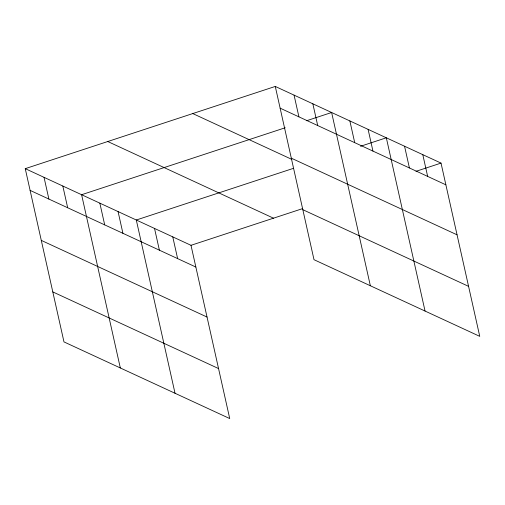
<?xml version="1.0" encoding="UTF-8"?>
<svg xmlns="http://www.w3.org/2000/svg" width="505" height="505" viewBox="0 0 505 505"><rect width="100%" height="100%" fill="white"/><g stroke="black" fill="none" stroke-linecap="round" stroke-linejoin="round"><path stroke-width="0.76" d="M25.25 168.651L190.997 245.31L229.725 418.563L63.977 341.904L25.25 168.651L275.275 86.437L441.023 163.096L479.75 336.349L314.003 259.69L275.275 86.437M285.218 127.759L81.602 194.715L120.329 367.968M306.585 120.733L331.627 112.501L370.354 285.754M293.38 168.361L136.299 220.01L175.027 393.269M360.545 146.273L386.325 137.796L425.052 311.055M190.997 245.31L302.59 208.615M415.975 171.328L441.023 163.096M280.136 108.165L445.877 184.824M291.309 158.166L457.057 234.825M192.765 113.568L291.896 159.416M302.83 209.689L468.571 286.348M107.761 141.52L273.508 218.179M30.104 190.379L195.852 267.038M41.284 240.386L207.031 317.045M52.798 291.903L218.545 368.562M422.792 154.663L427.647 176.39M404.555 146.229L409.416 167.957M368.094 129.362L372.949 151.096M349.864 120.929L354.718 142.662M312.848 103.809L317.702 125.543M294.061 95.123L298.916 116.851M172.767 236.877L177.621 258.604M154.53 228.443L159.391 250.177M118.069 211.576L122.923 233.31M99.838 203.149L104.693 224.876M62.822 186.023L67.676 207.757M44.036 177.337L48.89 199.071"/></g></svg>
